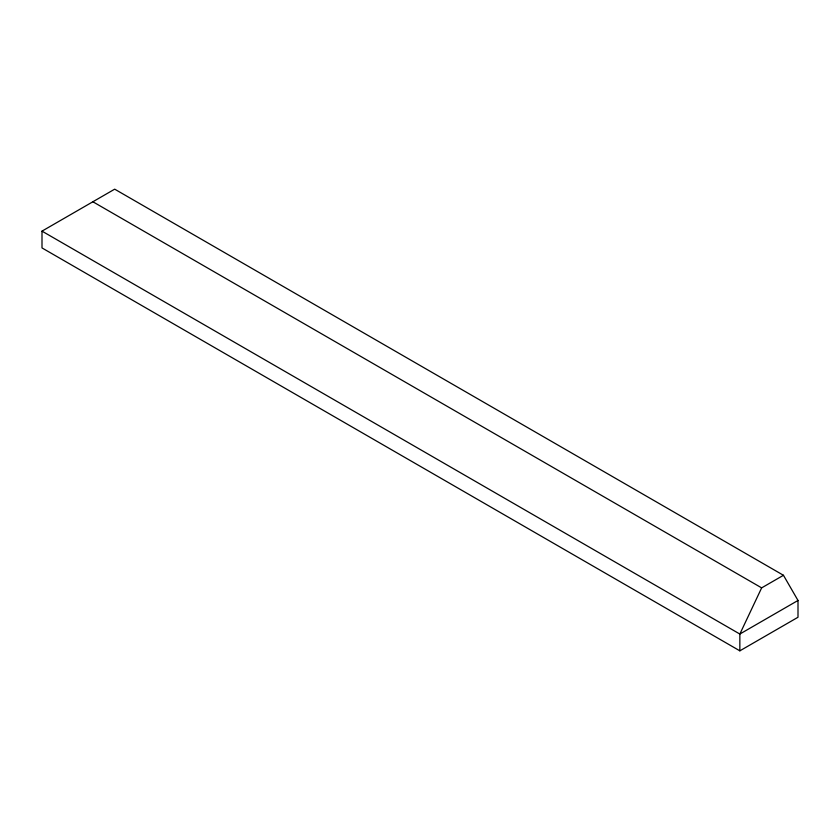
<?xml version="1.0" encoding="UTF-8"?>
<svg xmlns="http://www.w3.org/2000/svg" width="840" height="840" viewBox="0 0 840 840"><rect width="100%" height="100%" fill="white"/><g stroke="black" fill="none" stroke-linecap="round" stroke-linejoin="round"><path stroke-width="1.26" d="M783.457 575.284L761.649 587.874L739.851 634.043L739.851 650.832L798 617.253L798 600.464L783.457 575.284L114.692 189.168L42 231.137L42 247.926L739.851 650.832M798 600.464L739.851 634.043L42 231.137M92.883 201.768L761.649 587.874"/></g></svg>
